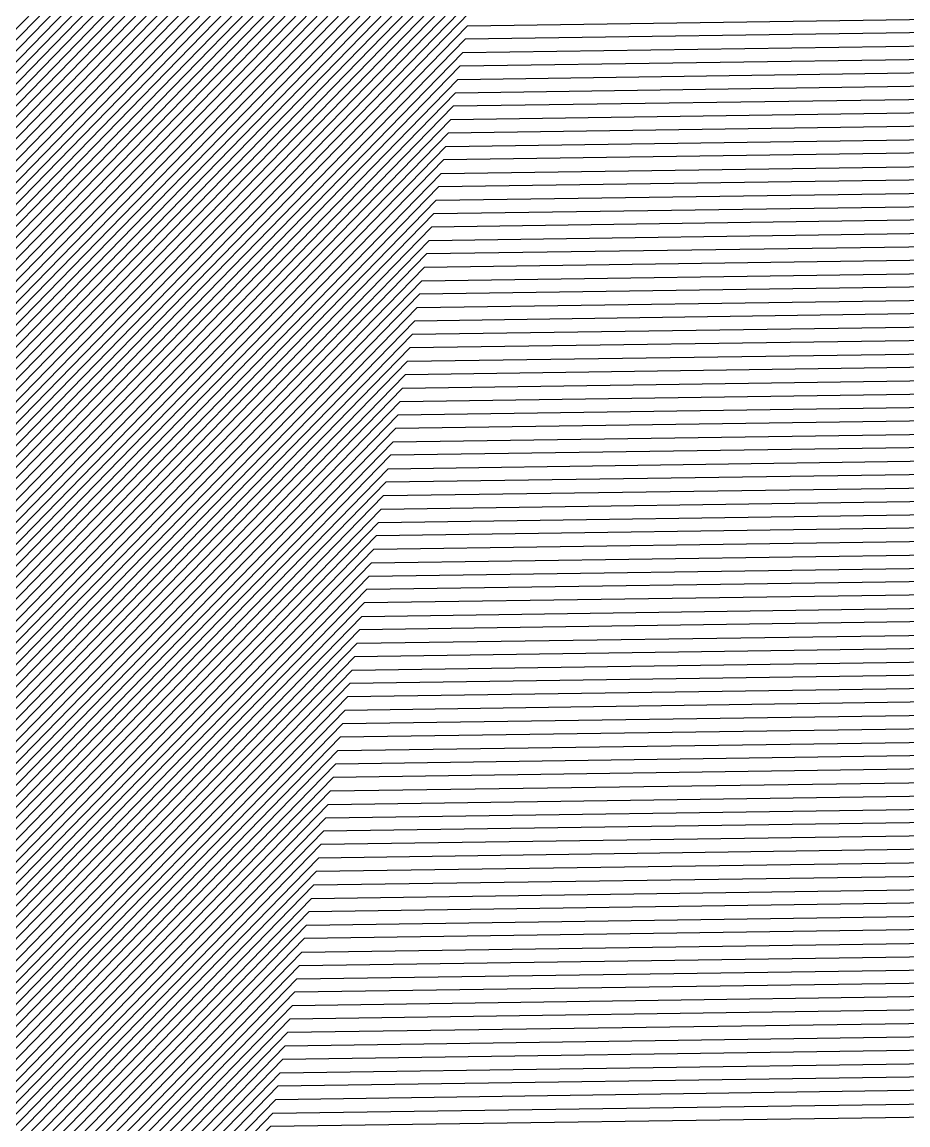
# Model space of a CAD drawing. Extents: x 7084 to 11035, y 13750 to 16729.
# Drawn here: x 9566.6 to 9619.8, y 14082 to 14148.2 of the extents above; entities that cross this region are included whole.
import ezdxf

# ---------------------------------------------------------------- set-up
doc = ezdxf.new("R2010")
doc.units = 0
doc.layers.add('Default', color=7, linetype='Continuous')

msp = doc.modelspace()

# ---------------------------------------------------------------- linework, layer by layer
at = {"layer": 'Default'}
for points in [[(8114.006, 14480.093), (8519.461, 14319.18), (8550.919, 14088.305), (8795.605, 14050.229), (9270.966, 13973.27), (9450.402, 13955.139), (9583.223, 14091.565), (9710.097, 14093.378), (10094.58, 14233.302), (10227.402, 13900.982), (10376.026, 13884.664), (10453.962, 13926.366), (10621.737, 14139.751), (10663.424, 14195.958), (10768.283, 14692.689), (10802.72, 14979.167), (10813.206, 15238.027), (10834.956, 15386.705), (10751.069, 15579.101), (10713.007, 15709.647), (10676.757, 15744.097), (10508.982, 15929.497), (10429.233, 16040.099), (10360.359, 16045.538)], [(8113.734, 14524.93), (8555.948, 14349.429), (8590.257, 14097.623), (8783.182, 14067.601), (9301.639, 13983.666), (9443.118, 13969.37), (9587.981, 14118.164), (9688.016, 14119.594), (10107.356, 14272.204), (10252.219, 13909.755), (10369.403, 13896.889), (10430.853, 13929.77), (10613.838, 14162.5), (10646.707, 14206.817), (10761.073, 14748.582), (10788.225, 14974.458), (10799.662, 15256.786), (10816.81, 15374.013), (10725.318, 15583.851), (10695.307, 15686.782), (10666.726, 15713.945), (10483.741, 15916.153), (10420.862, 16003.358), (10366.557, 16007.647)], [(10502.098, 15925.857), (10674.021, 15735.874), (10708.18, 15703.411), (10744.046, 15580.396), (10830.007, 15383.243), (10809.512, 15243.143), (10798.767, 14977.883), (10766.317, 14707.933), (10658.865, 14198.92), (10619.583, 14145.955), (10447.66, 13927.294), (10374.219, 13887.998), (10234.17, 13903.375), (10098.065, 14243.912), (9704.075, 14100.528), (9584.521, 14098.819), (9448.415, 13959.02), (9279.331, 13976.105), (8792.217, 14054.966), (8561.648, 14090.846)], [(8113.899, 14497.756), (8533.835, 14331.096), (8566.416, 14091.975), (8790.711, 14057.072), (9283.049, 13977.365), (9447.532, 13960.745), (9585.097, 14102.043), (9701.398, 14103.705), (10099.613, 14248.627), (10237.178, 13904.438), (10373.417, 13889.48), (10444.859, 13927.707), (10618.625, 14148.712), (10656.838, 14200.236), (10765.443, 14714.708), (10797.01, 14977.312), (10807.87, 15245.417), (10827.808, 15381.705), (10740.925, 15580.972), (10706.034, 15700.64), (10672.805, 15732.219), (10499.039, 15924.24)], [(8113.907, 14496.397), (8532.729, 14330.179), (8565.224, 14091.693), (8791.087, 14056.546), (9282.12, 13977.05), (9447.753, 13960.314), (9584.953, 14101.237), (9702.068, 14102.911), (10099.226, 14247.448), (10236.426, 13904.172), (10373.617, 13889.109), (10445.559, 13927.604), (10618.865, 14148.023), (10657.345, 14199.907), (10765.661, 14713.014), (10797.449, 14977.455), (10808.281, 15244.848), (10828.358, 15382.09), (10741.705, 15580.828), (10706.571, 15701.333), (10673.109, 15733.133), (10499.804, 15924.644)], [(8113.874, 14501.832), (8537.152, 14333.846), (8569.992, 14092.822), (8789.582, 14058.652), (9285.838, 13978.31), (9446.87, 13962.039), (9585.53, 14104.462), (9699.391, 14106.089), (10100.775, 14252.164), (10239.434, 13905.236), (10372.815, 13890.591), (10442.758, 13928.016), (10617.907, 14150.781), (10655.319, 14201.223), (10764.787, 14719.789), (10795.692, 14976.884), (10806.639, 15247.122), (10826.158, 15380.551), (10738.584, 15581.404), (10704.425, 15698.561), (10671.893, 15729.478), (10496.744, 15923.027)], [(10497.509, 15923.431), (10672.197, 15730.392), (10704.962, 15699.254), (10739.364, 15581.26), (10826.708, 15380.936), (10807.05, 15246.554), (10796.131, 14977.026), (10765.006, 14718.095), (10655.825, 14200.894), (10618.147, 14150.091), (10443.458, 13927.913), (10373.015, 13890.221), (10238.682, 13904.97), (10100.388, 14250.985), (9700.06, 14105.294), (9585.386, 14103.656), (9447.091, 13961.607), (9284.908, 13977.995), (8789.958, 14058.125), (8568.8, 14092.54), (8536.046, 14332.929), (8113.883, 14500.473)], [(10494.45, 15921.814), (10670.982, 15726.737), (10702.816, 15696.483), (10736.243, 15581.836), (10824.509, 15379.397), (10805.408, 15248.827), (10794.374, 14976.456), (10764.132, 14724.87), (10653.799, 14202.21), (10617.189, 14152.849), (10440.657, 13928.326), (10372.213, 13891.703), (10241.691, 13906.033), (10101.936, 14255.7), (9697.384, 14108.472), (9585.962, 14106.88), (9446.208, 13963.332), (9288.626, 13979.256), (8788.452, 14060.231), (8573.568, 14093.67), (8540.469, 14336.596), (8113.85, 14505.908)], [(10495.214, 15922.218), (10671.285, 15727.65), (10703.353, 15697.176), (10737.023, 15581.692), (10825.058, 15379.782), (10805.818, 15248.259), (10794.814, 14976.598), (10764.35, 14723.176), (10654.306, 14201.881), (10617.428, 14152.159), (10441.358, 13928.223), (10372.413, 13891.332), (10240.939, 13905.768), (10101.549, 14254.521), (9698.053, 14107.678), (9585.818, 14106.074), (9446.429, 13962.901), (9287.697, 13978.941), (8788.829, 14059.704), (8572.376, 14093.387), (8539.363, 14335.679), (8113.858, 14504.549)], [(10492.92, 15921.005), (10670.374, 15724.909), (10701.743, 15695.097), (10734.682, 15582.124), (10823.409, 15378.628), (10804.587, 15249.964), (10793.496, 14976.17), (10763.695, 14728.257), (10652.786, 14202.868), (10616.71, 14154.227), (10439.257, 13928.532), (10371.811, 13892.444), (10243.195, 13906.565), (10102.71, 14258.058), (9696.045, 14110.061), (9586.251, 14108.492), (9445.766, 13964.195), (9290.485, 13979.886), (8787.699, 14061.284), (8575.952, 14094.234), (8542.68, 14338.429), (8113.833, 14508.625)], [(10493.685, 15921.409), (10670.678, 15725.823), (10702.28, 15695.79), (10735.462, 15581.98), (10823.959, 15379.013), (10804.997, 15249.396), (10793.935, 14976.313), (10763.913, 14726.563), (10653.292, 14202.539), (10616.95, 14153.538), (10439.957, 13928.429), (10372.012, 13892.073), (10242.443, 13906.299), (10102.323, 14256.879), (9696.715, 14109.266), (9586.107, 14107.686), (9445.987, 13963.764), (9289.556, 13979.571), (8788.076, 14060.757), (8574.76, 14093.952), (8541.574, 14337.512), (8113.841, 14507.267)], [(8113.825, 14509.984), (8543.786, 14339.346), (8577.145, 14094.517), (8787.323, 14061.81), (9291.415, 13980.201), (9445.546, 13964.626), (9586.395, 14109.298), (9695.376, 14110.855), (10103.098, 14259.236), (10243.947, 13906.831), (10371.611, 13892.814), (10438.556, 13928.635), (10616.471, 14154.917), (10652.279, 14203.198), (10763.476, 14729.951), (10793.057, 14976.028), (10804.176, 15250.533), (10822.859, 15378.244), (10733.902, 15582.268), (10701.207, 15694.404), (10670.07, 15723.996), (10492.155, 15920.601)], [(10491.39, 15920.196), (10669.766, 15723.082), (10700.671, 15693.711), (10733.121, 15582.412), (10822.309, 15377.859), (10803.766, 15251.101), (10792.617, 14975.885), (10763.258, 14731.645), (10651.773, 14203.527), (10616.232, 14155.606), (10437.856, 13928.738), (10371.41, 13893.184), (10244.699, 13907.097), (10103.485, 14260.415), (9694.707, 14111.65), (9586.539, 14110.104), (9445.325, 13965.057), (9292.344, 13980.516), (8786.947, 14062.337), (8578.337, 14094.799), (8544.891, 14340.262), (8113.817, 14511.343)], [(10489.86, 15919.387), (10669.158, 15721.254), (10699.598, 15692.325), (10731.561, 15582.7), (10821.209, 15377.09), (10802.945, 15252.238), (10791.739, 14975.6), (10762.821, 14735.032), (10650.76, 14204.185), (10615.753, 14156.985), (10436.456, 13928.945), (10371.009, 13893.925), (10246.203, 13907.629), (10104.259, 14262.773), (9693.369, 14113.239), (9586.827, 14111.716), (9444.884, 13965.92), (9294.203, 13981.146), (8786.194, 14063.39), (8580.721, 14095.364), (8547.102, 14342.096), (8113.8, 14514.06)], [(10488.33, 15918.579), (10668.55, 15719.427), (10698.525, 15690.94), (10730, 15582.988), (10820.11, 15376.321), (10802.124, 15253.375), (10790.86, 14975.314), (10762.384, 14738.419), (10649.746, 14204.843), (10615.274, 14158.363), (10435.055, 13929.151), (10370.607, 13894.666), (10247.707, 13908.16), (10105.033, 14265.131), (9692.031, 14114.827), (9587.116, 14113.328), (9444.442, 13966.782), (9296.062, 13981.776), (8785.441, 14064.442), (8583.105, 14095.928)], [(10487.566, 15918.174), (10668.246, 15718.513), (10697.989, 15690.247), (10729.22, 15583.132), (10819.56, 15375.936), (10801.714, 15253.944), (10790.421, 14975.171), (10762.165, 14740.113), (10649.24, 14205.172), (10615.035, 14159.053), (10434.355, 13929.254), (10370.407, 13895.037), (10248.459, 13908.426), (10105.42, 14266.309), (9691.362, 14115.622), (9587.26, 14114.134), (9444.221, 13967.214), (9296.992, 13982.091), (8785.064, 14064.969), (8584.297, 14096.211), (8550.419, 14344.845), (8113.775, 14518.136)], [(9587.404, 14114.94), (9690.692, 14116.416), (10105.808, 14267.488), (10249.211, 13908.692), (10370.206, 13895.407), (10433.655, 13929.357), (10614.796, 14159.742), (10648.733, 14205.501), (10761.947, 14741.807), (10789.982, 14975.029), (10801.303, 15254.512), (10819.01, 15375.551), (10728.439, 15583.275), (10697.453, 15689.554), (10667.942, 15717.6), (10486.801, 15917.77)], [(9587.548, 14115.746), (9690.023, 14117.211), (10106.195, 14268.667), (10249.963, 13908.958), (10370.005, 13895.778), (10432.954, 13929.46), (10614.556, 14160.432), (10648.227, 14205.83), (10761.728, 14743.5), (10789.543, 14974.886), (10800.893, 15255.081), (10818.46, 15375.167), (10727.659, 15583.419), (10696.916, 15688.861), (10667.638, 15716.686), (10486.036, 15917.366)], [(9587.692, 14116.552), (9689.354, 14118.005), (10106.582, 14269.846), (10250.715, 13909.224), (10369.805, 13896.148), (10432.254, 13929.564), (10614.317, 14161.121), (10647.72, 14206.159), (10761.51, 14745.194), (10789.103, 14974.743), (10800.482, 15255.649), (10817.91, 15374.782), (10726.879, 15583.563), (10696.38, 15688.168), (10667.334, 15715.772), (10485.271, 15916.961)], [(10484.506, 15916.557), (10667.03, 15714.858), (10695.844, 15687.475), (10726.098, 15583.707), (10817.36, 15374.398), (10800.072, 15256.217), (10788.664, 14974.601), (10761.291, 14746.888), (10647.214, 14206.488), (10614.078, 14161.81), (10431.554, 13929.667), (10369.604, 13896.519), (10251.467, 13909.49), (10106.969, 14271.025), (9688.685, 14118.799), (9587.837, 14117.358), (9443.338, 13968.939), (9300.71, 13983.351), (8783.559, 14067.075), (8589.065, 14097.34), (8554.842, 14348.512), (8113.743, 14523.571)], [(8113.701, 14530.365), (8560.37, 14353.095), (8595.026, 14098.752), (8781.677, 14069.707), (9305.357, 13984.926), (9442.235, 13971.095), (9588.557, 14121.388), (9685.339, 14122.772), (10108.905, 14276.919), (10255.227, 13910.819), (10368.601, 13898.371), (10428.052, 13930.182), (10612.881, 14165.257), (10644.681, 14208.133), (10760.199, 14755.356), (10786.468, 14973.887), (10798.02, 15259.06), (10814.611, 15372.475), (10722.197, 15584.427), (10693.162, 15684.011), (10665.51, 15710.29), (10480.682, 15914.535)], [(8113.685, 14533.082), (8562.581, 14354.928), (8597.41, 14099.317), (8780.924, 14070.76), (9307.216, 13985.556), (9441.793, 13971.957), (9588.846, 14123), (9684.001, 14124.36), (10109.679, 14279.276), (10256.731, 13911.351), (10368.199, 13899.112), (10426.652, 13930.389), (10612.402, 14166.636), (10643.668, 14208.791), (10759.762, 14758.744), (10785.589, 14973.602), (10797.199, 15260.197), (10813.511, 15371.705), (10720.636, 15584.715), (10692.089, 15682.625), (10664.902, 15708.462), (10479.152, 15913.726)], [(10479.917, 15914.131), (10665.206, 15709.376), (10692.626, 15683.318), (10721.416, 15584.571), (10814.061, 15372.09), (10797.609, 15259.628), (10786.029, 14973.745), (10759.98, 14757.05), (10644.174, 14208.462), (10612.641, 14165.946), (10427.352, 13930.286), (10368.4, 13898.741), (10255.979, 13911.085), (10109.292, 14278.098), (9684.67, 14123.566), (9588.702, 14122.194), (9442.014, 13971.526), (9306.287, 13985.241), (8781.3, 14070.233), (8596.218, 14099.034), (8561.476, 14354.012), (8113.693, 14531.723)], [(10478.387, 15913.322), (10664.598, 15707.549), (10691.553, 15681.932), (10719.856, 15584.859), (10812.961, 15371.321), (10796.788, 15260.765), (10785.15, 14973.459), (10759.543, 14760.437), (10643.161, 14209.121), (10612.163, 14167.325), (10425.952, 13930.492), (10367.999, 13899.482), (10257.483, 13911.616), (10110.066, 14280.455), (9683.332, 14125.155), (9588.99, 14123.807), (9441.573, 13972.389), (9308.146, 13985.871), (8780.547, 14071.286), (8598.602, 14099.599), (8563.687, 14355.845), (8113.677, 14534.441)], [(8113.66, 14537.158), (8565.898, 14357.678), (8600.986, 14100.164), (8779.794, 14072.339), (9310.005, 13986.501), (9441.131, 13973.251), (9589.278, 14125.419), (9681.994, 14126.744), (10110.841, 14282.813), (10258.988, 13912.148), (10367.597, 13900.223), (10424.551, 13930.698), (10611.684, 14168.704), (10642.148, 14209.779), (10759.106, 14763.825), (10784.272, 14973.174), (10795.968, 15261.902), (10811.862, 15370.551), (10718.295, 15585.147), (10690.48, 15680.546), (10663.99, 15705.721), (10476.857, 15912.513)], [(10477.622, 15912.918), (10664.294, 15706.635), (10691.017, 15681.239), (10719.075, 15585.003), (10812.411, 15370.936), (10796.378, 15261.334), (10784.711, 14973.316), (10759.325, 14762.131), (10642.654, 14209.45), (10611.923, 14168.015), (10425.251, 13930.595), (10367.798, 13899.853), (10258.236, 13911.882), (10110.453, 14281.634), (9682.663, 14125.949), (9589.134, 14124.613), (9441.352, 13972.82), (9309.075, 13986.186), (8780.171, 14071.813), (8599.794, 14099.881), (8564.793, 14356.762), (8113.668, 14535.799)], [(8113.652, 14538.517), (8567.004, 14358.595), (8602.178, 14100.446), (8779.418, 14072.865), (9310.934, 13986.816), (9440.91, 13973.682), (9589.422, 14126.225), (9681.325, 14127.538), (10111.228, 14283.992), (10259.74, 13912.414), (10367.397, 13900.594), (10423.851, 13930.801), (10611.445, 14169.393), (10641.641, 14210.108), (10758.888, 14765.519), (10783.832, 14973.031), (10795.557, 15262.471), (10811.312, 15370.167), (10717.515, 15585.291), (10689.944, 15679.854), (10663.686, 15704.808), (10476.092, 15912.109)], [(8113.635, 14541.234), (8569.215, 14360.428), (8604.562, 14101.011), (8778.665, 14073.918), (9312.793, 13987.446), (9440.469, 13974.545), (9589.711, 14127.837), (9679.986, 14129.127), (10112.002, 14286.349), (10261.244, 13912.946), (10366.995, 13901.335), (10422.45, 13931.007), (10610.966, 14170.772), (10640.628, 14210.766), (10758.451, 14768.906), (10782.954, 14972.746), (10794.736, 15263.607), (10810.212, 15369.398), (10715.954, 15585.579), (10688.871, 15678.468), (10663.078, 15702.98), (10474.562, 15911.3)], [(10473.033, 15910.491), (10662.47, 15701.153), (10687.799, 15677.082), (10714.393, 15585.867), (10809.112, 15368.628), (10793.915, 15264.744), (10782.075, 14972.46), (10758.014, 14772.293), (10639.615, 14211.424), (10610.487, 14172.151), (10421.05, 13931.214), (10366.594, 13902.076), (10262.748, 13913.477), (10112.776, 14288.707), (9678.648, 14130.716), (9589.999, 14129.449), (9440.028, 13975.407), (9314.652, 13988.076), (8777.912, 14074.971), (8606.946, 14101.576), (8571.427, 14362.261), (8113.619, 14543.952)], [(10473.798, 15910.896), (10662.774, 15702.066), (10688.335, 15677.775), (10715.174, 15585.723), (10809.662, 15369.013), (10794.326, 15264.176), (10782.515, 14972.603), (10758.232, 14770.6), (10640.121, 14211.095), (10610.727, 14171.461), (10421.75, 13931.111), (10366.795, 13901.705), (10261.996, 13913.212), (10112.389, 14287.528), (9679.317, 14129.921), (9589.855, 14128.643), (9440.248, 13974.976), (9313.723, 13987.761), (8778.289, 14074.445), (8605.754, 14101.293), (8570.321, 14361.345), (8113.627, 14542.593)], [(8113.602, 14546.669), (8573.638, 14364.095), (8609.33, 14102.14), (8777.159, 14076.024), (9316.511, 13988.706), (9439.586, 13976.27), (9590.287, 14131.061), (9677.31, 14132.305), (10113.551, 14291.065), (10264.252, 13914.009), (10366.193, 13902.816), (10419.649, 13931.42), (10610.009, 14173.529), (10638.602, 14212.082), (10757.577, 14775.681), (10781.197, 14972.175), (10793.094, 15265.881), (10808.013, 15367.859), (10712.833, 15586.155), (10686.726, 15675.696), (10661.862, 15699.325), (10471.503, 15909.683)], [(10472.268, 15910.087), (10662.166, 15700.239), (10687.262, 15676.389), (10713.613, 15586.011), (10808.562, 15368.244), (10793.505, 15265.313), (10781.636, 14972.318), (10757.795, 14773.987), (10639.108, 14211.753), (10610.248, 14172.84), (10420.349, 13931.317), (10366.393, 13902.446), (10263.5, 13913.743), (10113.163, 14289.886), (9677.979, 14131.51), (9590.143, 14130.255), (9439.807, 13975.838), (9315.582, 13988.391), (8777.536, 14075.498), (8608.138, 14101.858), (8572.532, 14363.178), (8113.611, 14545.31)], [(10470.738, 15909.278), (10661.558, 15698.412), (10686.19, 15675.003), (10712.052, 15586.299), (10807.463, 15367.475), (10792.684, 15266.45), (10780.758, 14972.032), (10757.358, 14777.374), (10638.095, 14212.411), (10609.769, 14174.219), (10418.949, 13931.523), (10365.992, 13903.187), (10265.004, 13914.275), (10113.938, 14292.244), (9676.641, 14133.099), (9590.432, 14131.867), (9439.365, 13976.701), (9317.441, 13989.021), (8776.783, 14076.551), (8610.522, 14102.423), (8574.744, 14365.011), (8113.594, 14548.028)], [(10469.208, 15908.469), (10660.951, 15696.584), (10685.117, 15673.618), (10710.492, 15586.586), (10806.363, 15366.705), (10791.863, 15267.587), (10779.879, 14971.747), (10756.921, 14780.762), (10637.082, 14213.069), (10609.291, 14175.597), (10417.548, 13931.729), (10365.59, 13903.928), (10266.508, 13914.807), (10114.712, 14294.601), (9675.303, 14134.688), (9590.72, 14133.479), (9438.924, 13977.563), (9319.3, 13989.651), (8776.03, 14077.603), (8612.906, 14102.987)], [(10468.443, 15908.065), (10660.647, 15695.67), (10684.581, 15672.925), (10709.711, 15586.73), (10805.813, 15366.321), (10791.453, 15268.155), (10779.44, 14971.604), (10756.702, 14782.456), (10636.575, 14213.398), (10609.051, 14176.287), (10416.848, 13931.833), (10365.39, 13904.298), (10267.26, 13915.073), (10115.099, 14295.78), (9674.633, 14135.482), (9590.864, 14134.285), (9438.703, 13977.995), (9320.23, 13989.966), (8775.654, 14078.13), (8614.099, 14103.27), (8578.06, 14367.761), (8113.569, 14552.104)], [(10466.914, 15907.256), (10660.039, 15693.843), (10683.508, 15671.539), (10708.151, 15587.018), (10804.713, 15365.552), (10790.632, 15269.292), (10778.561, 14971.319), (10756.265, 14785.843), (10635.562, 14214.056), (10608.573, 14177.666), (10415.448, 13932.039), (10364.988, 13905.039), (10268.764, 13915.604), (10115.873, 14298.138), (9673.295, 14137.071), (9591.152, 14135.897), (9438.262, 13978.857), (9322.089, 13990.596), (8774.901, 14079.183), (8616.483, 14103.835), (8580.272, 14369.595), (8113.553, 14554.821)], [(8113.536, 14557.539), (8582.483, 14371.428), (8618.867, 14104.399), (8774.148, 14080.236), (9323.948, 13991.226), (9437.82, 13979.72), (9591.441, 14137.509), (9671.957, 14138.66), (10116.648, 14300.495), (10270.268, 13916.136), (10364.587, 13905.78), (10414.047, 13932.245), (10608.094, 14179.044), (10634.549, 14214.714), (10755.828, 14789.23), (10777.683, 14971.033), (10789.811, 15270.429), (10803.614, 15364.782), (10706.59, 15587.306), (10682.435, 15670.153), (10659.431, 15692.016), (10465.384, 15906.448)], [(9323.018, 13990.911), (9438.041, 13979.288), (9591.297, 14136.703), (9672.626, 14137.865), (10116.261, 14299.317), (10269.516, 13915.87), (10364.788, 13905.41), (10414.747, 13932.142), (10608.333, 14178.355), (10635.056, 14214.385), (10756.047, 14787.537), (10778.122, 14971.176), (10790.221, 15269.861), (10804.163, 15365.167), (10707.37, 15587.162), (10682.972, 15670.846), (10659.735, 15692.929), (10466.149, 15906.852)], [(10461.559, 15904.426), (10657.911, 15687.447), (10679.754, 15666.689), (10702.689, 15588.026), (10800.864, 15362.859), (10787.759, 15273.271), (10775.487, 14970.32), (10754.736, 14797.699), (10632.016, 14216.36), (10606.897, 14182.491), (10410.546, 13932.761), (10363.584, 13907.632), (10274.028, 13917.465), (10118.583, 14306.389), (9668.611, 14142.632), (9592.162, 14141.539), (9436.717, 13981.876), (9328.595, 13992.801), (8772.266, 14082.868), (8624.827, 14105.811), (8588.011, 14376.011), (8113.495, 14564.332)], [(8113.503, 14562.973), (8586.906, 14375.094), (8623.635, 14105.529), (8772.642, 14082.341), (9327.666, 13992.486), (9436.937, 13981.445), (9592.017, 14140.733), (9669.28, 14141.838), (10118.196, 14305.211), (10273.276, 13917.199), (10363.784, 13907.262), (10411.246, 13932.658), (10607.136, 14181.802), (10632.523, 14216.031), (10754.954, 14796.005), (10775.926, 14970.463), (10788.169, 15272.703), (10801.414, 15363.244), (10703.469, 15587.882), (10680.29, 15667.382), (10658.215, 15688.361), (10462.324, 15904.83)], [(8113.47, 14568.408), (8591.328, 14378.761), (8628.403, 14106.658), (8771.136, 14084.447), (9331.384, 13993.746), (9436.055, 13983.17), (9592.594, 14143.958), (9666.604, 14145.015), (10119.745, 14309.926), (10276.285, 13918.263), (10362.982, 13908.744), (10408.445, 13933.07), (10606.179, 14184.559), (10630.497, 14217.347), (10754.08, 14802.78), (10774.169, 14969.892), (10786.527, 15274.977), (10799.215, 15361.706), (10700.348, 15588.458), (10678.145, 15664.61), (10656.999, 15684.706), (10459.265, 15903.213)], [(10460.03, 15903.617), (10657.303, 15685.62), (10678.681, 15665.303), (10701.128, 15588.314), (10799.765, 15362.09), (10786.938, 15274.408), (10774.608, 14970.035), (10754.299, 14801.086), (10631.003, 14217.018), (10606.418, 14183.87), (10409.145, 13932.967), (10363.182, 13908.373), (10275.533, 13917.997), (10119.358, 14308.747), (9667.273, 14144.221), (9592.45, 14143.152)], [(8113.454, 14571.126), (8593.539, 14380.594), (8630.787, 14107.223), (8770.384, 14085.5), (9333.243, 13994.376), (9435.613, 13984.032), (9592.883, 14145.57), (9665.266, 14146.604), (10120.519, 14312.284), (10277.789, 13918.795), (10362.58, 13909.485), (10407.044, 13933.277), (10605.7, 14185.938), (10629.483, 14218.005), (10753.643, 14806.167), (10773.29, 14969.606), (10785.706, 15276.114), (10798.115, 15360.936), (10698.787, 15588.746), (10677.072, 15663.224), (10656.391, 15682.878), (10457.735, 15902.404)], [(8113.462, 14569.767), (8592.434, 14379.678), (8629.595, 14106.941), (8770.76, 14084.974), (9332.313, 13994.061), (9435.834, 13983.601), (9592.738, 14144.764), (9665.935, 14145.81), (10120.132, 14311.105), (10277.037, 13918.529), (10362.781, 13909.114), (10407.745, 13933.173), (10605.94, 14185.249), (10629.99, 14217.676), (10753.862, 14804.474), (10773.73, 14969.749), (10786.117, 15275.545), (10798.665, 15361.321), (10699.567, 15588.602), (10677.608, 15663.917), (10656.695, 15683.792), (10458.5, 15902.808)], [(8113.413, 14577.919), (8599.068, 14385.177), (8636.748, 14108.635), (8768.501, 14088.132), (9337.89, 13995.951), (9434.509, 13986.188), (9593.603, 14149.6), (9661.92, 14150.576), (10122.455, 14318.178), (10281.549, 13920.124), (10361.577, 13911.337), (10403.543, 13933.792), (10604.504, 14189.385), (10626.951, 14219.65), (10752.551, 14814.636), (10771.094, 14968.893), (10783.654, 15278.956), (10795.366, 15359.013), (10694.885, 15589.466), (10674.39, 15659.76), (10654.871, 15678.31), (10453.911, 15900.382)], [(10451.616, 15899.169), (10653.959, 15675.569), (10672.781, 15657.681), (10692.544, 15589.897), (10793.716, 15357.86), (10782.423, 15280.661), (10769.776, 14968.465), (10751.895, 14819.717), (10625.431, 14220.637), (10603.786, 14191.453), (10401.442, 13934.102), (10360.975, 13912.448), (10283.805, 13920.921), (10123.616, 14321.714), (9659.913, 14152.959), (9594.036, 14152.018), (9433.847, 13987.482), (9340.679, 13996.896), (8767.372, 14089.711), (8640.324, 14109.482), (8602.385, 14387.927), (8113.388, 14581.995)], [(8113.38, 14583.354), (8603.49, 14388.844), (8641.516, 14109.764), (8766.996, 14090.238), (9341.608, 13997.211), (9433.627, 13987.913), (9594.18, 14152.824), (9659.244, 14153.754), (10124.004, 14322.893), (10284.557, 13921.187), (10360.774, 13912.819), (10400.742, 13934.205), (10603.546, 14192.142), (10624.924, 14220.967), (10751.677, 14821.411), (10769.337, 14968.322), (10782.012, 15281.23), (10793.166, 15357.475), (10691.764, 15590.041), (10672.245, 15656.988), (10653.655, 15674.655), (10450.851, 15898.764)], [(8113.371, 14584.713), (8604.596, 14389.761), (8642.708, 14110.047), (8766.619, 14090.764), (9342.538, 13997.526), (9433.406, 13988.344), (9594.324, 14153.63), (9658.574, 14154.548), (10124.391, 14324.072), (10285.309, 13921.453), (10360.574, 13913.189), (10400.042, 13934.308), (10603.307, 14192.831), (10624.418, 14221.296), (10751.458, 14823.104), (10768.898, 14968.18), (10781.602, 15281.798), (10792.616, 15357.09), (10690.984, 15590.185), (10671.709, 15656.296), (10653.351, 15673.741), (10450.086, 15898.36)], [(10449.321, 15897.956), (10653.047, 15672.828), (10671.172, 15655.603), (10690.203, 15590.329), (10792.066, 15356.706), (10781.191, 15282.367), (10768.459, 14968.037), (10751.24, 14824.798), (10623.911, 14221.625), (10603.067, 14193.521), (10399.341, 13934.411), (10360.373, 13913.56), (10286.061, 13921.719), (10124.778, 14325.251), (9657.905, 14155.343), (9594.468, 14154.436), (9433.185, 13988.776), (9343.467, 13997.841), (8766.243, 14091.291), (8643.9, 14110.329), (8605.701, 14390.677)], [(8113.347, 14588.789), (8607.913, 14392.51), (8646.284, 14110.894), (8765.49, 14092.344), (9345.326, 13998.472), (9432.744, 13989.638), (9594.757, 14156.048), (9656.567, 14156.931), (10125.552, 14327.608), (10287.565, 13922.251), (10359.972, 13914.301), (10397.941, 13934.617), (10602.589, 14194.9), (10622.898, 14222.283), (10750.803, 14828.186), (10767.58, 14967.751), (10780.371, 15283.504), (10790.967, 15355.937), (10688.643, 15590.617), (10670.1, 15654.217), (10652.439, 15671), (10447.791, 15897.147)], [(10448.556, 15897.551), (10652.743, 15671.914), (10670.636, 15654.91), (10689.423, 15590.473), (10791.517, 15356.321), (10780.781, 15282.935), (10768.019, 14967.894), (10751.021, 14826.492), (10623.405, 14221.954), (10602.828, 14194.21), (10398.641, 13934.514), (10360.172, 13913.93), (10286.813, 13921.985), (10125.165, 14326.429), (9657.236, 14156.137), (9594.613, 14155.242), (9432.964, 13989.207), (9344.397, 13998.156), (8765.866, 14091.817), (8645.092, 14110.611), (8606.807, 14391.594), (8113.355, 14587.43)], [(8113.322, 14592.865), (8611.23, 14395.26), (8649.86, 14111.741), (8764.361, 14093.923), (9348.115, 13999.417), (9432.081, 13990.932), (9595.189, 14158.466), (9654.56, 14159.315), (10126.714, 14331.145), (10289.821, 13923.048), (10359.37, 13915.412), (10395.84, 13934.927), (10601.871, 14196.968), (10621.378, 14223.27), (10750.147, 14833.267), (10766.262, 14967.323), (10779.139, 15285.209), (10789.317, 15354.783), (10686.302, 15591.049), (10668.491, 15652.138), (10651.528, 15668.259), (10445.497, 15895.934)], [(10446.262, 15896.338), (10651.832, 15669.173), (10669.027, 15652.831), (10687.082, 15590.905), (10789.867, 15355.167), (10779.55, 15284.641), (10766.702, 14967.466), (10750.366, 14831.573), (10621.885, 14222.941), (10602.11, 14196.278), (10396.54, 13934.824), (10359.57, 13915.042), (10289.069, 13922.782), (10126.326, 14329.966), (9655.229, 14158.52), (9595.045, 14157.66), (9432.302, 13990.501), (9347.185, 13999.102), (8764.737, 14093.397), (8648.668, 14111.458), (8610.124, 14394.344), (8113.33, 14591.506)], [(10440.907, 15893.508), (10649.704, 15662.777), (10665.273, 15647.981), (10681.62, 15591.913), (10786.018, 15352.475), (10776.677, 15288.62), (10763.627, 14966.467), (10748.836, 14843.429), (10618.339, 14225.244), (10600.435, 14201.104), (10391.638, 13935.546), (10358.166, 13917.635), (10294.334, 13924.643), (10129.036, 14338.218), (9650.545, 14164.081), (9596.054, 14163.303), (9430.757, 13993.519), (9353.692, 14001.307), (8762.102, 14097.082), (8657.013, 14113.435), (8617.864, 14400.76), (8113.273, 14601.017)], [(10439.378, 15892.699), (10649.096, 15660.949), (10664.2, 15646.595), (10680.059, 15592.201), (10784.918, 15351.706), (10775.856, 15289.757), (10762.748, 14966.182), (10748.399, 14846.816), (10617.326, 14225.902), (10599.956, 14202.483), (10390.238, 13935.752), (10357.764, 13918.376), (10295.838, 13925.175), (10129.811, 14340.575), (9649.207, 14165.67), (9596.343, 14164.915), (9430.316, 13994.382), (9355.551, 14001.937), (8761.349, 14098.135), (8659.397, 14114), (8620.075, 14402.593), (8113.256, 14603.735)], [(8113.264, 14602.376), (8618.969, 14401.677), (8658.205, 14113.717), (8761.726, 14097.608), (9354.621, 14001.622), (9430.536, 13993.951), (9596.198, 14164.109), (9649.876, 14164.876), (10129.424, 14339.397), (10295.086, 13924.909), (10357.965, 13918.005), (10390.938, 13935.649), (10600.195, 14201.793), (10617.832, 14225.573), (10748.618, 14845.123), (10763.188, 14966.325), (10776.266, 15289.188), (10785.468, 15352.09), (10680.839, 15592.057), (10664.736, 15647.288), (10649.4, 15661.863), (10440.143, 15893.103)], [(10437.848, 15891.89), (10648.488, 15659.122), (10663.127, 15645.209), (10678.498, 15592.489), (10783.818, 15350.937), (10775.035, 15290.894), (10761.87, 14965.896), (10747.962, 14850.204), (10616.312, 14226.56), (10599.477, 14203.861), (10388.837, 13935.958), (10357.363, 13919.117), (10297.342, 13925.707), (10130.585, 14342.933), (9647.868, 14167.259), (9596.631, 14166.527), (9429.874, 13995.244), (9357.41, 14002.567), (8760.596, 14099.187), (8661.781, 14114.564), (8622.286, 14404.427), (8113.24, 14606.452)], [(10438.613, 15892.294), (10648.792, 15660.036), (10663.664, 15645.902), (10679.279, 15592.345), (10784.368, 15351.321), (10775.445, 15290.325), (10762.309, 14966.039), (10748.181, 14848.51), (10616.819, 14226.231), (10599.717, 14203.172), (10389.538, 13935.855), (10357.564, 13918.746), (10296.59, 13925.441), (10130.198, 14341.754), (9648.538, 14166.464), (9596.487, 14165.721), (9430.095, 13994.813), (9356.48, 14002.252), (8760.973, 14098.661), (8660.589, 14114.282)], [(8113.223, 14609.169), (8624.497, 14406.26), (8664.165, 14115.129), (8759.844, 14100.24), (9359.269, 14003.197), (9429.433, 13996.107), (9596.919, 14168.139), (9646.53, 14168.848), (10131.359, 14345.291), (10298.846, 13926.239), (10356.962, 13919.858), (10387.437, 13936.164), (10598.999, 14205.24), (10615.299, 14227.219), (10747.525, 14853.591), (10760.991, 14965.611), (10774.214, 15292.03), (10782.719, 15350.167), (10676.938, 15592.777), (10662.054, 15643.824), (10647.88, 15657.294), (10436.318, 15891.081)], [(8113.198, 14613.245), (8627.814, 14409.01), (8667.741, 14115.976), (8758.714, 14101.82), (9362.057, 14004.142), (9428.771, 13997.401), (9597.352, 14170.557), (9644.523, 14171.231), (10132.521, 14348.827), (10301.102, 13927.036), (10356.359, 13920.969), (10385.336, 13936.474), (10598.281, 14207.308), (10613.78, 14228.206), (10746.87, 14858.672), (10759.674, 14965.183), (10772.983, 15293.736), (10781.069, 15349.014), (10674.597, 15593.208), (10660.445, 15641.745), (10646.968, 15654.553), (10434.023, 15889.868)], [(8113.207, 14611.887), (8626.709, 14408.093), (8666.549, 14115.694), (8759.091, 14101.293), (9361.128, 14003.827), (9428.991, 13996.969), (9597.208, 14169.751), (9645.192, 14170.437), (10132.134, 14347.648), (10300.35, 13926.77), (10356.56, 13920.599), (10386.036, 13936.371), (10598.52, 14206.619), (10614.286, 14227.877), (10747.088, 14856.978), (10760.113, 14965.326), (10773.393, 15293.167), (10781.619, 15349.398), (10675.377, 15593.064), (10660.982, 15642.438), (10647.272, 15655.467), (10434.788, 15890.273)], [(10433.259, 15889.464), (10646.664, 15653.64), (10659.909, 15641.052), (10673.816, 15593.352), (10780.519, 15348.629), (10772.572, 15294.304), (10759.234, 14965.04), (10746.651, 14860.366), (10613.273, 14228.535), (10598.041, 14207.997), (10384.636, 13936.577), (10356.159, 13921.34), (10301.854, 13927.302), (10132.908, 14350.006), (9643.854, 14172.025), (9597.496, 14171.363), (9428.55, 13997.832), (9362.987, 14004.457), (8758.338, 14102.346), (8668.934, 14116.258), (8628.92, 14409.926), (8113.19, 14614.604)], [(10432.494, 15889.059), (10646.36, 15652.726), (10659.373, 15640.359), (10673.036, 15593.496), (10779.969, 15348.244), (10772.162, 15294.873), (10758.795, 14964.898), (10746.433, 14862.06), (10612.766, 14228.864), (10597.802, 14208.687), (10383.935, 13936.68), (10355.958, 13921.71), (10302.606, 13927.568), (10133.295, 14351.185), (9643.185, 14172.82), (9597.64, 14172.169), (9428.329, 13998.263), (9363.916, 14004.772), (8757.961, 14102.872), (8670.126, 14116.541), (8630.026, 14410.843), (8113.182, 14615.963)], [(10431.729, 15888.655), (10646.056, 15651.812), (10658.836, 15639.666), (10672.256, 15593.64), (10779.419, 15347.86), (10771.751, 15295.441), (10758.356, 14964.755), (10746.214, 14863.753), (10612.26, 14229.193), (10597.562, 14209.376), (10383.235, 13936.783), (10355.757, 13922.08), (10303.358, 13927.834), (10133.682, 14352.364), (9642.515, 14173.614), (9597.784, 14172.975), (9428.108, 13998.694), (9364.846, 14005.087)], [(10430.964, 15888.251), (10645.752, 15650.898), (10658.3, 15638.974), (10671.476, 15593.784), (10778.87, 15347.475), (10771.341, 15296.01), (10757.917, 14964.612), (10745.996, 14865.447), (10611.753, 14229.522), (10597.323, 14210.065), (10382.535, 13936.886), (10355.557, 13922.451), (10304.11, 13928.1), (10134.069, 14353.542), (9641.846, 14174.409), (9597.928, 14173.781), (9427.888, 13999.126), (9365.775, 14005.402), (8757.209, 14103.925), (8672.51, 14117.106), (8632.237, 14412.676), (8113.165, 14618.68)], [(10429.434, 15887.442), (10645.144, 15649.071), (10657.227, 15637.588), (10669.915, 15594.072), (10777.77, 15346.706), (10770.52, 15297.147), (10757.038, 14964.327), (10745.559, 14868.834), (10610.74, 14230.18), (10596.844, 14211.444), (10381.134, 13937.093), (10355.155, 13923.192), (10305.614, 13928.631), (10134.844, 14355.9), (9640.508, 14175.997), (9598.217, 14175.393), (9427.446, 13999.988), (9367.634, 14006.032), (8756.456, 14104.978), (8674.894, 14117.67), (8634.448, 14414.51), (8113.149, 14621.398)], [(10428.669, 15887.038), (10644.84, 15648.157), (10656.691, 15636.895), (10669.135, 15594.216), (10777.22, 15346.321), (10770.109, 15297.715), (10756.599, 14964.184), (10745.34, 14870.528), (10610.234, 14230.509), (10596.605, 14212.134), (10380.434, 13937.196), (10354.955, 13923.562), (10306.366, 13928.897), (10135.231, 14357.079), (9639.839, 14176.792), (9598.361, 14176.199), (9427.226, 14000.419), (9368.564, 14006.347), (8756.079, 14105.505), (8676.086, 14117.953), (8635.554, 14415.426), (8113.141, 14622.756)], [(8113.116, 14626.832), (8638.871, 14418.176), (8679.662, 14118.8), (8754.95, 14107.084), (9371.352, 14007.292), (9426.563, 14001.713), (9598.793, 14178.617), (9637.832, 14179.175), (10136.392, 14360.615), (10308.622, 13929.695), (10354.353, 13924.674), (10378.333, 13937.505), (10595.887, 14214.202), (10608.714, 14231.496), (10744.685, 14875.609), (10755.281, 14963.756), (10768.878, 15299.42), (10775.57, 15345.168), (10666.794, 15594.648), (10655.082, 15634.816), (10643.928, 15645.416), (10426.375, 15885.824)], [(8113.091, 14630.909), (8642.188, 14420.926), (8683.238, 14119.647), (8753.821, 14108.663), (9374.141, 14008.237), (9425.901, 14003.007), (9599.226, 14181.035), (9635.824, 14181.558), (10137.554, 14364.152), (10310.878, 13930.492), (10353.751, 13925.785), (10376.232, 13937.815), (10595.169, 14216.27), (10607.194, 14232.483), (10744.029, 14880.69), (10753.963, 14963.328), (10767.647, 15301.126), (10773.921, 15344.014), (10664.453, 15595.08), (10653.473, 15632.738), (10643.016, 15642.675), (10424.08, 15884.611)], [(8113.083, 14632.267), (8643.293, 14421.843), (8684.43, 14119.929), (8753.444, 14109.19), (9375.07, 14008.552), (9425.68, 14003.438), (9599.37, 14181.841), (9635.155, 14182.353), (10137.941, 14365.331), (10311.631, 13930.758), (10353.55, 13926.156), (10375.532, 13937.918), (10594.93, 14216.959), (10606.688, 14232.812), (10743.811, 14882.384), (10753.524, 14963.185), (10767.236, 15301.694), (10773.371, 15343.629), (10663.672, 15595.224), (10652.937, 15632.045), (10642.712, 15641.761), (10423.315, 15884.207)], [(10680.405, 15755.062), (10719.443, 15717.962), (10760.433, 15577.373), (10841.554, 15391.32), (10818.132, 15231.205), (10807.991, 14980.879), (10770.905, 14672.365), (10669.503, 14192.01), (10624.609, 14131.478), (10462.366, 13925.129), (10378.434, 13880.218), (10218.377, 13897.792), (10089.935, 14219.156), (9718.127, 14083.845), (9581.493, 14081.892), (9453.05, 13949.964), (9259.812, 13969.49), (8800.122, 14043.911), (8536.614, 14084.916), (8506.194, 14308.18), (8114.105, 14463.788)], [(8114.097, 14465.147), (8507.299, 14309.097), (8537.806, 14085.199), (8799.745, 14044.438), (9260.741, 13969.805), (9452.83, 13950.395), (9581.637, 14082.698), (9717.457, 14084.639), (10090.322, 14220.335), (10219.129, 13898.058), (10378.233, 13880.589), (10461.665, 13925.232), (10624.37, 14132.168), (10668.996, 14192.339), (10770.687, 14674.059), (10807.552, 14980.736), (10817.721, 15231.774), (10841.005, 15390.936), (10759.652, 15577.517), (10718.906, 15717.269), (10680.101, 15754.148)], [(10679.493, 15752.321), (10717.834, 15715.883), (10758.092, 15577.805), (10839.905, 15390.166), (10816.9, 15232.911), (10806.674, 14980.451), (10770.25, 14677.446), (10667.983, 14192.997), (10623.891, 14133.547), (10460.265, 13925.438), (10377.832, 13881.33), (10220.633, 13898.589), (10091.096, 14222.693), (9716.119, 14086.228), (9581.926, 14084.311), (9452.388, 13951.258), (9262.6, 13970.435), (8798.992, 14045.491), (8540.191, 14085.763), (8509.511, 14310.93), (8114.081, 14467.864)], [(8114.072, 14469.223), (8510.616, 14311.847), (8541.383, 14086.046), (8798.616, 14046.017), (9263.53, 13970.75), (9452.167, 13951.689), (9582.07, 14085.117), (9715.45, 14087.023), (10091.483, 14223.872), (10221.385, 13898.855), (10377.631, 13881.7), (10459.564, 13925.541), (10623.652, 14134.236), (10667.477, 14193.326), (10770.031, 14679.14), (10806.234, 14980.308), (10816.49, 15233.479), (10839.355, 15389.782), (10757.311, 15577.949), (10717.297, 15715.19), (10679.189, 15751.407)], [(10678.885, 15750.493), (10716.761, 15714.498), (10756.531, 15578.093), (10838.805, 15389.397), (10816.079, 15234.047), (10805.795, 14980.166), (10769.813, 14680.834), (10666.97, 14193.655), (10623.412, 14134.925), (10458.864, 13925.644), (10377.43, 13882.071), (10222.138, 13899.121), (10091.87, 14225.051), (9714.781, 14087.817), (9582.214, 14085.923), (9451.947, 13952.12), (9264.459, 13971.065), (8798.24, 14046.543), (8542.575, 14086.328), (8511.722, 14312.763), (8114.064, 14470.582)], [(10678.277, 15748.666), (10715.688, 15713.112), (10754.97, 15578.381), (10837.705, 15388.628), (10815.258, 15235.184), (10804.917, 14979.88), (10769.376, 14684.221), (10665.957, 14194.313), (10622.934, 14136.304), (10457.464, 13925.851), (10377.029, 13882.812), (10223.642, 13899.653), (10092.645, 14227.408), (9713.443, 14089.406), (9582.502, 14087.535), (9451.505, 13952.983), (9266.318, 13971.695), (8797.487, 14047.596), (8544.959, 14086.893), (8513.933, 14314.597), (8114.048, 14473.299)], [(10677.973, 15747.752), (10715.152, 15712.419), (10754.19, 15578.525), (10837.155, 15388.243), (10814.848, 15235.753), (10804.477, 14979.738), (10769.157, 14685.915), (10665.45, 14194.642), (10622.694, 14136.993), (10456.763, 13925.954), (10376.828, 13883.182), (10224.394, 13899.919), (10093.032, 14228.587), (9712.774, 14090.2), (9582.646, 14088.341), (9451.285, 13953.414), (9267.248, 13972.01), (8797.11, 14048.123), (8546.151, 14087.175), (8515.039, 14315.513), (8114.039, 14474.658)], [(10677.669, 15746.838), (10714.616, 15711.726), (10753.41, 15578.669), (10836.606, 15387.859), (10814.438, 15236.321), (10804.038, 14979.595), (10768.939, 14687.608), (10664.944, 14194.971), (10622.455, 14137.683), (10456.063, 13926.057), (10376.628, 13883.552), (10225.146, 13900.185), (10093.419, 14229.766), (9712.104, 14090.995), (9582.791, 14089.147), (9451.064, 13953.845), (9268.177, 13972.325), (8796.734, 14048.649), (8547.343, 14087.458), (8516.144, 14316.43), (8114.031, 14476.017)], [(10677.365, 15745.925), (10714.079, 15711.033), (10752.629, 15578.813), (10836.056, 15387.474), (10814.027, 15236.89), (10803.599, 14979.452), (10768.72, 14689.302), (10664.437, 14195.3), (10622.216, 14138.372), (10455.363, 13926.16), (10376.427, 13883.923), (10225.898, 13900.45), (10093.806, 14230.945), (9711.435, 14091.789), (9582.935, 14089.953), (9450.843, 13954.276), (9269.107, 13972.64), (8796.357, 14049.176)], [(8113.998, 14481.451), (8520.567, 14320.096), (8552.111, 14088.587), (8795.228, 14050.755), (9271.895, 13973.585), (9450.181, 13955.57), (9583.367, 14092.371), (9709.428, 14094.172), (10094.967, 14234.481), (10228.154, 13901.248), (10375.825, 13885.034), (10453.262, 13926.469), (10621.497, 14140.44), (10662.917, 14196.287), (10768.065, 14694.383), (10802.281, 14979.024), (10812.796, 15238.595), (10834.406, 15386.32), (10750.288, 15579.245), (10712.47, 15708.955), (10676.453, 15743.184)], [(10676.149, 15742.27), (10711.934, 15708.262), (10749.508, 15579.389), (10833.856, 15385.936), (10812.385, 15239.164), (10801.842, 14978.881), (10767.846, 14696.077), (10662.411, 14196.616), (10621.258, 14141.129), (10452.562, 13926.573), (10375.624, 13885.405), (10228.906, 13901.514), (10095.355, 14235.66), (9708.759, 14094.967), (9583.511, 14093.177), (9449.96, 13956.001), (9272.825, 13973.9), (8794.852, 14051.281), (8553.303, 14088.869), (8521.673, 14321.013), (8113.99, 14482.81)], [(8113.982, 14484.169), (8522.778, 14321.93), (8554.495, 14089.152), (8794.475, 14051.808), (9273.754, 13974.215), (9449.739, 13956.433), (9583.656, 14093.983), (9708.09, 14095.761), (10095.742, 14236.839), (10229.658, 13901.78), (10375.423, 13885.775), (10451.862, 13926.676), (10621.019, 14141.819), (10661.904, 14196.945), (10767.628, 14697.771), (10801.403, 14978.739), (10811.975, 15239.732), (10833.306, 15385.551), (10748.728, 15579.533), (10711.398, 15707.569), (10675.845, 15741.356)], [(10675.541, 15740.442), (10710.861, 15706.876), (10747.947, 15579.677), (10832.757, 15385.166), (10811.564, 15240.301), (10800.963, 14978.596), (10767.409, 14699.464), (10661.398, 14197.275), (10620.779, 14142.508), (10451.161, 13926.779), (10375.223, 13886.146), (10230.41, 13902.046), (10096.129, 14238.018), (9707.421, 14096.556), (9583.8, 14094.789), (9449.519, 13956.864), (9274.684, 13974.53), (8794.099, 14052.334), (8555.687, 14089.434), (8523.884, 14322.846), (8113.973, 14485.527)], [(8113.965, 14486.886), (8524.99, 14323.763), (8556.879, 14089.716), (8793.722, 14052.861), (9275.613, 13974.845), (9449.298, 13957.295), (9583.944, 14095.595), (9706.751, 14097.35), (10096.516, 14239.196), (10231.162, 13902.311), (10375.022, 13886.516), (10450.461, 13926.882), (10620.54, 14143.198), (10660.891, 14197.604), (10767.191, 14701.158), (10800.524, 14978.453), (10811.154, 15240.869), (10832.207, 15384.782), (10747.167, 15579.821), (10710.325, 15706.183), (10675.237, 15739.529)], [(8113.957, 14488.245), (8526.095, 14324.679), (8558.072, 14089.999), (8793.346, 14053.387), (9276.543, 13975.16), (9449.077, 13957.726), (9584.088, 14096.401), (9706.082, 14098.145), (10096.903, 14240.375), (10231.914, 13902.577), (10374.821, 13886.887), (10449.761, 13926.985), (10620.301, 14143.887), (10660.385, 14197.933), (10766.972, 14702.852), (10800.085, 14978.311), (10810.744, 15241.437), (10831.657, 15384.397), (10746.387, 15579.965), (10709.789, 15705.49), (10674.933, 15738.615)], [(10674.325, 15736.788), (10708.716, 15704.104), (10744.826, 15580.252), (10830.557, 15383.628), (10809.923, 15242.574), (10799.206, 14978.025), (10766.535, 14706.239), (10659.371, 14198.591), (10619.822, 14145.266), (10448.36, 13927.191), (10374.42, 13887.628), (10233.418, 13903.109), (10097.677, 14242.733), (9704.744, 14099.733), (9584.376, 14098.013), (9448.636, 13958.589), (9278.402, 13975.79), (8792.593, 14054.44), (8560.456, 14090.564), (8528.307, 14326.513), (8113.94, 14490.962)], [(8113.808, 14512.701), (8545.997, 14341.179), (8579.529, 14095.081), (8786.57, 14062.863), (9293.274, 13980.831), (9445.104, 13965.489), (9586.683, 14110.91), (9694.038, 14112.444), (10103.872, 14261.594), (10245.451, 13907.363), (10371.209, 13893.555), (10437.156, 13928.842), (10615.992, 14156.295), (10651.266, 14203.856), (10763.039, 14733.338), (10792.178, 14975.742), (10803.356, 15251.67), (10821.759, 15377.474), (10732.341, 15582.556), (10700.134, 15693.018), (10669.462, 15722.168)], [(8113.792, 14515.419), (8548.208, 14343.012), (8581.913, 14095.646), (8785.817, 14063.916), (9295.133, 13981.461), (9444.663, 13966.351), (9586.972, 14112.522), (9692.7, 14114.033), (10104.646, 14263.952), (10246.955, 13907.894), (10370.808, 13894.296), (10435.755, 13929.048), (10615.514, 14157.674), (10650.253, 14204.514), (10762.602, 14736.726), (10791.3, 14975.457), (10802.535, 15252.807), (10820.659, 15376.705), (10730.78, 15582.844), (10699.062, 15691.633), (10668.854, 15720.341)], [(10655.175, 15679.224), (10674.927, 15660.453), (10695.666, 15589.322), (10795.915, 15359.398), (10784.065, 15278.387), (10771.533, 14969.036), (10752.769, 14812.942), (10627.457, 14219.321), (10604.743, 14188.695), (10404.243, 13933.689), (10361.778, 13910.967), (10280.797, 13919.858), (10122.068, 14316.999), (9662.589, 14149.782), (9593.459, 14148.794), (9434.73, 13985.757), (9336.961, 13995.636), (8768.878, 14087.606), (8635.556, 14108.352), (8597.962, 14384.261), (8113.421, 14576.56)], [(8113.297, 14596.941), (8614.547, 14398.01), (8653.437, 14112.588), (8763.231, 14095.502), (9350.903, 14000.362), (9431.419, 13992.226), (9595.622, 14160.884), (9652.552, 14161.698), (10127.875, 14334.681), (10292.077, 13923.846), (10358.768, 13916.524), (10393.739, 13935.236), (10601.153, 14199.036), (10619.858, 14224.257), (10749.492, 14838.348), (10764.945, 14966.895), (10777.908, 15286.914), (10787.667, 15353.629), (10683.961, 15591.481), (10666.882, 15650.06), (10650.616, 15665.518)], [(8113.099, 14629.55), (8641.082, 14420.009), (8682.046, 14119.364), (8754.197, 14108.137), (9373.211, 14007.922), (9426.122, 14002.576), (9599.082, 14180.229), (9636.493, 14180.764), (10137.167, 14362.973), (10310.126, 13930.226), (10353.951, 13925.415), (10376.933, 13937.712), (10595.408, 14215.58), (10607.701, 14232.154), (10744.248, 14878.997), (10754.403, 14963.471), (10768.057, 15300.557), (10774.471, 15344.398), (10665.233, 15594.936)], [(8113.306, 14595.582), (8613.441, 14397.094), (8652.245, 14112.305), (8763.608, 14094.976), (9349.974, 14000.047), (9431.64, 13991.794), (9595.478, 14160.078), (9653.221, 14160.904), (10127.488, 14333.502), (10291.325, 13923.58), (10358.968, 13916.153), (10394.439, 13935.133), (10601.392, 14198.346), (10620.365, 14223.928), (10749.71, 14836.654), (10765.384, 14967.038), (10778.318, 15286.346), (10788.217, 15354.014), (10684.741, 15591.337)], [(8113.396, 14580.637), (8601.279, 14387.011), (8639.132, 14109.199), (8767.749, 14089.185), (9339.749, 13996.581), (9434.068, 13987.051), (9593.892, 14151.212), (9660.582, 14152.165), (10123.229, 14320.535), (10283.053, 13920.656), (10361.176, 13912.078), (10402.142, 13933.999), (10604.025, 14190.763), (10625.937, 14220.308), (10752.114, 14818.023), (10770.216, 14968.608), (10782.833, 15280.093), (10794.266, 15358.244), (10693.325, 15589.754)], [(8113.446, 14572.484), (8594.645, 14381.511), (8631.98, 14107.505), (8770.007, 14086.026), (9334.172, 13994.691), (9435.392, 13984.463), (9593.027, 14146.376), (9664.597, 14147.398), (10120.906, 14313.462), (10278.541, 13919.06), (10362.38, 13909.855), (10406.344, 13933.38), (10605.461, 14186.627), (10628.977, 14218.334), (10753.425, 14807.861), (10772.851, 14969.464), (10785.296, 15276.682), (10797.565, 15360.552), (10698.007, 15588.89)], [(8114.015, 14478.734), (8518.356, 14318.263), (8549.727, 14088.022), (8795.981, 14049.702), (9270.036, 13972.955), (9450.622, 13954.708), (9583.079, 14090.759), (9710.766, 14092.584), (10094.193, 14232.124), (10226.65, 13900.716), (10376.226, 13884.293), (10454.663, 13926.263), (10621.976, 14139.061), (10663.931, 14195.629), (10768.502, 14690.996), (10803.16, 14979.31), (10813.617, 15237.458), (10835.506, 15387.089), (10751.849, 15578.957)], [(10827.258, 15381.32), (10807.46, 15245.985), (10796.571, 14977.169), (10765.224, 14716.401), (10656.332, 14200.565), (10618.386, 14149.402), (10444.159, 13927.81), (10373.216, 13889.85), (10237.93, 13904.704), (10100, 14249.806), (9700.729, 14104.5), (9585.242, 14102.849), (9447.311, 13961.176), (9283.979, 13977.68), (8790.334, 14057.599), (8567.608, 14092.258), (8534.94, 14332.013), (8113.891, 14499.114)], [(8113.726, 14526.288), (8557.053, 14350.345), (8591.449, 14097.905), (8782.806, 14068.127), (9302.569, 13983.981), (9442.897, 13969.801), (9588.125, 14118.97), (9687.347, 14120.388), (10107.743, 14273.382), (10252.971, 13910.021), (10369.203, 13897.26), (10430.153, 13929.873), (10613.599, 14163.189), (10646.2, 14207.146), (10760.854, 14750.275), (10787.786, 14974.315), (10799.251, 15257.354), (10816.261, 15373.628)], [(8113.108, 14628.191), (8639.976, 14419.093), (8680.854, 14119.082), (8754.573, 14107.61), (9372.282, 14007.607), (9426.343, 14002.144), (9598.938, 14179.423), (9637.162, 14179.97), (10136.779, 14361.794), (10309.374, 13929.961), (10354.152, 13925.044), (10377.633, 13937.608), (10595.648, 14214.891), (10608.207, 14231.825), (10744.466, 14877.303), (10754.842, 14963.613), (10768.468, 15299.989), (10775.021, 15344.783)], [(10774.624, 15291.462), (10761.431, 14965.754), (10747.744, 14851.897), (10615.806, 14226.889), (10599.238, 14204.551), (10388.137, 13936.061), (10357.162, 13919.487), (10298.094, 13925.973), (10130.972, 14344.112), (9647.199, 14168.053), (9596.775, 14167.333), (9429.654, 13995.676), (9358.339, 14002.882), (8760.22, 14099.714), (8662.973, 14114.847), (8623.392, 14405.343), (8113.231, 14607.811)], [(10806.229, 15247.691), (10795.253, 14976.741), (10764.569, 14721.482), (10654.812, 14201.552), (10617.668, 14151.47), (10442.058, 13928.12), (10372.614, 13890.962), (10240.187, 13905.502), (10101.162, 14253.342), (9698.722, 14106.883), (9585.674, 14105.268), (9446.649, 13962.47), (9286.767, 13978.626), (8789.205, 14059.178), (8571.184, 14093.105), (8538.257, 14334.762), (8113.866, 14503.191)], [(10815.669, 15234.616), (10805.356, 14980.023), (10769.594, 14682.527), (10666.463, 14193.984), (10623.173, 14135.615), (10458.164, 13925.747), (10377.23, 13882.441), (10222.89, 13899.387), (10092.257, 14226.229), (9714.112, 14088.612), (9582.358, 14086.729), (9451.726, 13952.551), (9265.389, 13971.38), (8797.863, 14047.07), (8543.767, 14086.61), (8512.828, 14313.68), (8114.056, 14471.94)], [(10745.122, 14872.222), (10609.727, 14230.838), (10596.366, 14212.823), (10379.734, 13937.299), (10354.754, 13923.933), (10307.118, 13929.163), (10135.618, 14358.258), (9639.17, 14177.586), (9598.505, 14177.005), (9427.005, 14000.851), (9369.493, 14006.662), (8755.703, 14106.031), (8677.278, 14118.235), (8636.659, 14416.343), (8113.132, 14624.115)], [(10749.273, 14840.041), (10619.352, 14224.586), (10600.913, 14199.725), (10393.039, 13935.339), (10358.567, 13916.894), (10292.829, 13924.112), (10128.262, 14335.86), (9651.883, 14162.492), (9595.766, 14161.69), (9431.199, 13992.657), (9351.833, 14000.677), (8762.855, 14096.029), (8654.629, 14112.87), (8615.652, 14398.927), (8113.289, 14598.3)], [(10770.468, 14675.752), (10668.49, 14192.668), (10624.13, 14132.857), (10460.965, 13925.335), (10378.032, 13880.959), (10219.881, 13898.324), (10090.709, 14221.514), (9716.788, 14085.434), (9581.781, 14083.505), (9452.609, 13950.826), (9261.671, 13970.12), (8799.369, 14044.964), (8538.998, 14085.481), (8508.405, 14310.013), (8114.089, 14466.506)], [(9598.649, 14177.811), (9426.784, 14001.282), (9370.423, 14006.977), (8755.326, 14106.558), (8678.47, 14118.517), (8637.765, 14417.26), (8113.124, 14625.474)], [(10611.247, 14229.851), (10597.084, 14210.755), (10381.835, 13936.99), (10355.356, 13922.821), (10304.862, 13928.365), (10134.457, 14354.721), (9641.177, 14175.203), (9598.073, 14174.587), (9427.667, 13999.557), (9366.705, 14005.717), (8756.832, 14104.452), (8673.702, 14117.388), (8633.343, 14413.593), (8113.157, 14620.039)], [(8113.215, 14610.528), (8625.603, 14407.177), (8665.357, 14115.411), (8759.467, 14100.767), (9360.198, 14003.512), (9429.212, 13996.538), (9597.063, 14168.945), (9645.861, 14169.642), (10131.747, 14346.47), (10299.598, 13926.504), (10356.761, 13920.228)], [(10618.845, 14224.915), (10600.674, 14200.414), (10392.339, 13935.442), (10358.366, 13917.264), (10293.582, 13924.378), (10128.649, 14337.039), (9651.214, 14163.287), (9595.91, 14162.496), (9430.978, 13993.088), (9352.762, 14000.992), (8762.479, 14096.555), (8655.821, 14113.152), (8616.758, 14399.843), (8113.281, 14599.658)], [(8113.314, 14594.224), (8612.335, 14396.177), (8651.053, 14112.023), (8763.984, 14094.449), (9349.044, 13999.732), (9431.861, 13991.363), (9595.333, 14159.272), (9653.891, 14160.109), (10127.101, 14332.324), (10290.573, 13923.314), (10359.169, 13915.783)], [(8113.338, 14590.148), (8609.018, 14393.427), (8647.476, 14111.176), (8765.114, 14092.87), (9346.256, 13998.787), (9432.523, 13990.069), (9594.901, 14156.854)], [(10626.444, 14219.979), (10604.264, 14190.074), (10402.843, 13933.895), (10361.376, 13911.708), (10282.301, 13920.39), (10122.842, 14319.357), (9661.251, 14151.371), (9593.748, 14150.406), (9434.289, 13986.62), (9338.82, 13996.266), (8768.125, 14088.659), (8637.94, 14108.917), (8600.173, 14386.094), (8113.404, 14579.278)], [(8113.429, 14575.202), (8596.856, 14383.344), (8634.364, 14108.07), (8769.254, 14087.079), (9336.031, 13995.321), (9434.951, 13985.326), (9593.315, 14147.988), (9663.258, 14148.987), (10121.681, 14315.82), (10280.045, 13919.592), (10361.978, 13910.596)], [(10628.47, 14218.663), (10605.222, 14187.317), (10405.644, 13933.483), (10362.179, 13910.226), (10279.293, 13919.326), (10121.294, 14314.641), (9663.927, 14148.193), (9593.171, 14147.182), (9435.172, 13984.895), (9335.102, 13995.006), (8769.631, 14086.553), (8633.172, 14107.788), (8595.751, 14382.427), (8113.437, 14573.843)], [(9592.45, 14143.152), (9436.275, 13982.738), (9330.454, 13993.431), (8771.513, 14083.921), (8627.211, 14106.376), (8590.223, 14377.844), (8113.479, 14567.05)], [(10606.658, 14183.18), (10409.845, 13932.864), (10363.383, 13908.003), (10274.78, 13917.731), (10118.971, 14307.568), (9667.942, 14143.426), (9592.306, 14142.345), (9436.496, 13982.307), (9329.525, 13993.116), (8771.889, 14083.394), (8626.019, 14106.093), (8589.117, 14376.928), (8113.487, 14565.691)], [(10607.376, 14181.112), (10411.946, 13932.555), (10363.985, 13906.892), (10272.524, 13916.934), (10117.809, 14304.032), (9669.95, 14141.043), (9591.873, 14139.927), (9437.158, 13981.013), (9326.736, 13992.171), (8773.019, 14081.815), (8622.443, 14105.246), (8585.8, 14374.178), (8113.512, 14561.615)], [(8113.52, 14560.256), (8584.694, 14373.261), (8621.251, 14104.964), (8773.395, 14081.288), (9325.807, 13991.856), (9437.379, 13980.582), (9591.729, 14139.121), (9670.619, 14140.249)], [(10271.02, 13916.402), (10117.035, 14301.674), (9671.288, 14139.454), (9591.585, 14138.315), (9437.6, 13980.151), (9324.877, 13991.541), (8773.771, 14080.762), (8620.059, 14104.682), (8583.589, 14372.344), (8113.528, 14558.897)], [(8113.561, 14553.463), (8579.166, 14368.678), (8615.291, 14103.552), (8775.277, 14078.656), (9321.159, 13990.281), (9438.483, 13978.426), (9591.008, 14135.091), (9673.964, 14136.277)], [(8113.586, 14549.386), (8575.849, 14365.928), (8611.714, 14102.705), (8776.407, 14077.077), (9318.37, 13989.336), (9439.145, 13977.132), (9590.576, 14132.673), (9675.972, 14133.893), (10114.325, 14293.422), (10265.756, 13914.541), (10365.791, 13903.557)], [(10260.492, 13912.68), (10111.615, 14285.171), (9680.656, 14128.332), (9589.567, 14127.031), (9440.69, 13974.113), (9311.864, 13987.131), (8779.042, 14073.392), (8603.37, 14100.729), (8568.11, 14359.512), (8113.644, 14539.876)], [(10613.12, 14164.568), (10428.753, 13930.079), (10368.801, 13898), (10254.475, 13910.553), (10108.518, 14275.74), (9686.009, 14121.977), (9588.413, 14120.582), (9442.456, 13970.664), (9304.428, 13984.611), (8782.053, 14069.18), (8593.833, 14098.47), (8559.265, 14352.179), (8113.71, 14529.006)], [(8113.718, 14527.647), (8558.159, 14351.262), (8592.641, 14098.187), (8782.429, 14068.654), (9303.498, 13984.296), (9442.676, 13970.232), (9588.269, 14119.776), (9686.678, 14121.183)], [(8113.751, 14522.212), (8553.736, 14347.595), (8587.873, 14097.058), (8783.935, 14066.548), (9299.78, 13983.036), (9443.559, 13968.507), (9587.692, 14116.552)], [(8113.759, 14520.854), (8552.631, 14346.679), (8586.681, 14096.775), (8784.312, 14066.022), (9298.851, 13982.721), (9443.78, 13968.076), (9587.548, 14115.746)], [(8113.767, 14519.495), (8551.525, 14345.762), (8585.489, 14096.493), (8784.688, 14065.495), (9297.921, 13982.406), (9444.001, 13967.645), (9587.404, 14114.94)], [(8113.916, 14495.038), (8531.623, 14329.263), (8564.032, 14091.411), (8791.464, 14056.019), (9281.19, 13976.735), (9447.974, 13959.882), (9584.809, 14100.431), (9702.737, 14102.117)], [(10619.343, 14146.644), (10446.96, 13927.398), (10374.019, 13888.368), (10234.922, 13903.641), (10098.452, 14245.091), (9703.406, 14101.322), (9584.665, 14099.625), (9448.194, 13959.451), (9280.261, 13976.42), (8791.84, 14055.493), (8562.84, 14091.128), (8530.518, 14328.346), (8113.924, 14493.68)], [(10620.061, 14144.576), (10449.06, 13927.088), (10374.621, 13887.257), (10232.666, 13902.843), (10097.29, 14241.554), (9705.413, 14098.939), (9584.232, 14097.207), (9448.857, 13958.157), (9277.472, 13975.475), (8792.969, 14053.914), (8559.264, 14090.281), (8527.201, 14325.596), (8113.949, 14489.604)]]:
    msp.add_lwpolyline(points, dxfattribs=at)

doc.saveas('drawing.dxf')
